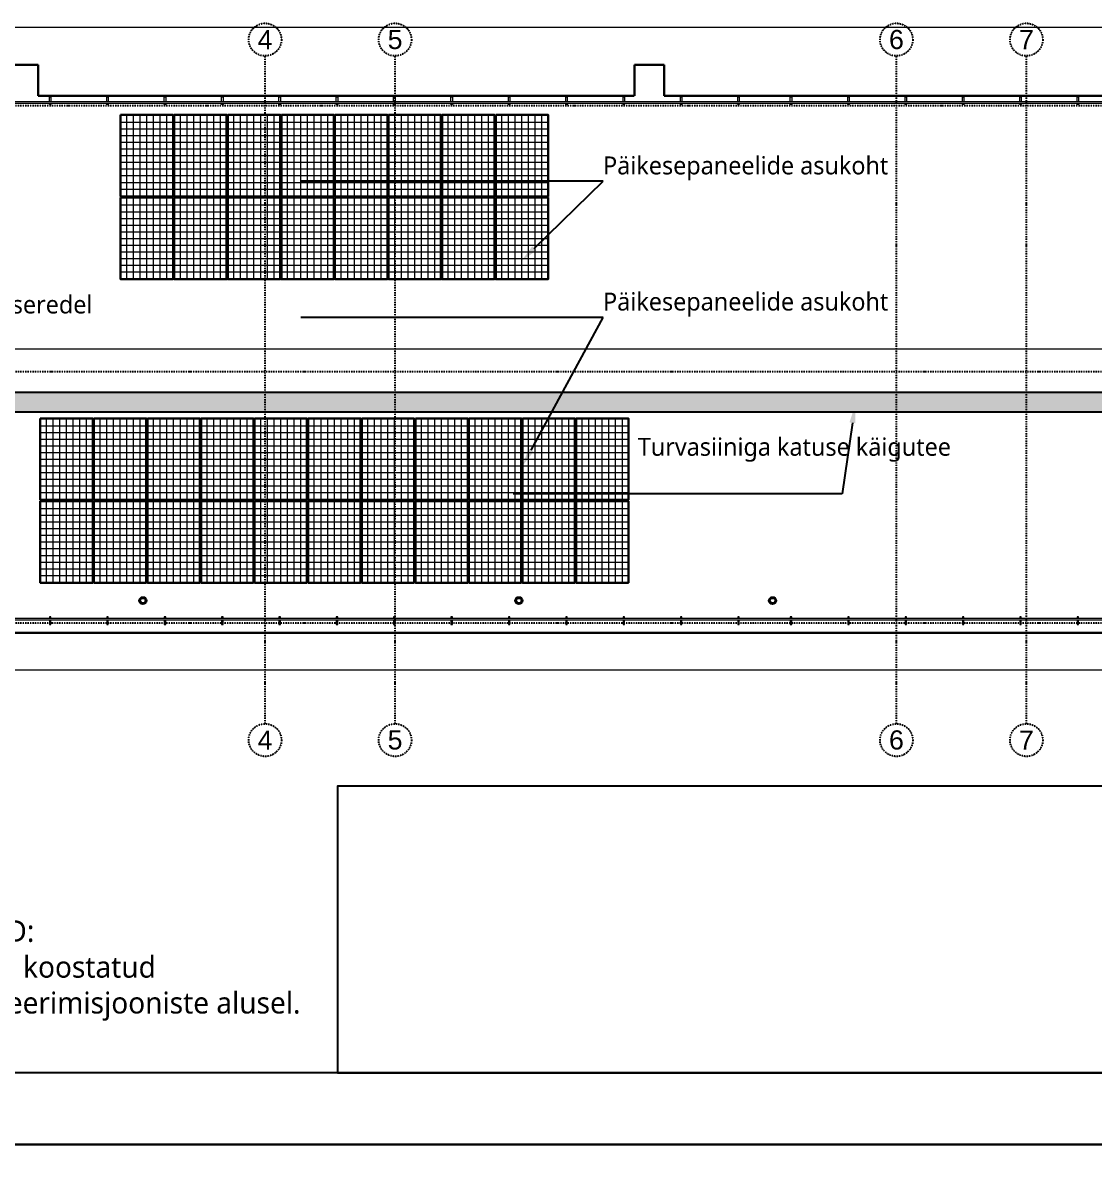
# Model space of a CAD drawing. Header units: millimetres. Extents: x 83708 to 840243643, y 645190 to 956201.
# Drawn here: x 330165 to 352581, y 822158 to 846030 of the extents above; entities that cross this region are included whole.
import ezdxf
from ezdxf import colors
from ezdxf.entities.mleader import LeaderData, LeaderLine
from ezdxf.math import Vec2, Vec3

# ---------------------------------------------------------------- set-up
doc = ezdxf.new("R2010")
doc.units = ezdxf.units.MM
doc.linetypes.add('ACAD_ISO02W100', pattern=[15, 12, -3])
doc.linetypes.add('DASHDOTX2', pattern=[50.8, 25.4, -12.7, 0, -12.7])
for name, color, linetype, lineweight in [('!ESP_Fassaad', 7, 'Continuous', 9), ('!ESP_Konstruktsioon lõikes', 7, 'Continuous', 30), ('Sein', 7, 'Continuous', 9)]:
    doc.layers.add(name, color=color, linetype=linetype, lineweight=lineweight)
doc.layers.add('!ESP_no_print', color=252, linetype='Continuous', plot=False)
for name, color, linetype in [('!ESP_Tekst', 7, 'Continuous'), ('!ESP_Teljed', 30, 'DASHDOTX2'), ('!ESP_Viited', 7, 'Continuous'), ('SEWER-PIPE-S1', 7, 'Continuous')]:
    doc.layers.add(name, color=color, linetype=linetype)
doc.styles.add('Annotative', font='malgunsl.ttf', dxfattribs={"height": 2})
doc.styles.add('Arial', font='arial.ttf')

# ---------------------------------------------------------------- blocks, each defined once
blk = doc.blocks.new('A$Cef77760f')
at = {"layer": '!ESP_Teljed'}
for points in [[(-21450, -2104), (-21450, 11875)], [(-18730, -2104), (-18730, 11875)], [(-8240, -2104), (-8240, 11875)], [(-5520, -2104), (-5520, 11875)], [(-42300, 10840), (1500, 10840)], [(1500, 5260), (-42300, 5260)], [(1500, 0), (-42300, 0)]]:
    blk.add_lwpolyline(points, dxfattribs=at)
for centre in [(-21450, 12217), (-18730, 12217), (-8240, 12217), (-5520, 12217), (-21450, -2446), (-18730, -2446), (-8240, -2446), (-5520, -2446)]:
    blk.add_circle(centre, 342, dxfattribs=at)
at = {"layer": '!ESP_Teljed', "char_height": 400, "width": 684.66, "attachment_point": 5, "style": 'Arial'}
for s, insert in [('4', (-21450, 12217)), ('5', (-18730, 12217)), ('6', (-8240, 12217)), ('7', (-5520, 12217)), ('4', (-21450, -2446)), ('5', (-18730, -2446)), ('6', (-8240, -2446)), ('7', (-5520, -2446))]:
    blk.add_mtext(s, dxfattribs=dict(at, insert=insert))
blk = doc.blocks.new('A$C7fef8068')
at = {"layer": '!ESP_Konstruktsioon lõikes', "lineweight": 9, "ltscale": 0.01}
for points in [[(-31460, -1099), (-26760, -1099)], [(-31460, -1129), (-26760, -1129)], [(-27595, -1099), (-24695, -1099)], [(-27595, -1129), (-24695, -1129)], [(-26760, -1099), (-26760, -999), (-26730, -999), (-26730, -1099)], [(-26760, -1099), (-26760, -999), (-26730, -999), (-26730, -1099)], [(-26730, -1129), (-26730, -1159), (-26760, -1159), (-26760, -1129)], [(-26730, -1129), (-26730, -1159), (-26760, -1159), (-26760, -1129)], [(-25560, -1099), (-25560, -999), (-25530, -999), (-25530, -1099)], [(-25560, -1099), (-25560, -999), (-25530, -999), (-25530, -1099)], [(-25530, -1129), (-25530, -1159), (-25560, -1159), (-25560, -1129)], [(-25530, -1129), (-25530, -1159), (-25560, -1159), (-25560, -1129)], [(-25195, -1099), (-22295, -1099)], [(-25195, -1129), (-22295, -1129)], [(-24360, -1099), (-24360, -999), (-24330, -999), (-24330, -1099)], [(-24360, -1099), (-24360, -999), (-24330, -999), (-24330, -1099)], [(-24330, -1129), (-24330, -1159), (-24360, -1159), (-24360, -1129)], [(-24330, -1129), (-24330, -1159), (-24360, -1159), (-24360, -1129)], [(-23995, -1099), (-21095, -1099)], [(-23995, -1129), (-21095, -1129)], [(-23160, -1099), (-23160, -999), (-23130, -999), (-23130, -1099)], [(-23160, -1099), (-23160, -999), (-23130, -999), (-23130, -1099)], [(-23130, -1129), (-23130, -1159), (-23160, -1159), (-23160, -1129)], [(-23130, -1129), (-23130, -1159), (-23160, -1159), (-23160, -1129)], [(-22795, -1099), (-19560, -1099)], [(-22795, -1129), (-19560, -1129)], [(-21960, -1099), (-21960, -999), (-21930, -999), (-21930, -1099)], [(-21960, -1099), (-21960, -999), (-21930, -999), (-21930, -1099)], [(-21930, -1129), (-21930, -1159), (-21960, -1159), (-21960, -1129)], [(-21930, -1129), (-21930, -1159), (-21960, -1159), (-21960, -1129)], [(-20760, -1099), (-20760, -999), (-20730, -999), (-20730, -1099)], [(-20730, -1129), (-20730, -1159), (-20760, -1159), (-20760, -1129)], [(-19560, -1099), (-19560, -999), (-19530, -999), (-19530, -1099)], [(-19560, -1099), (-19560, -999), (-19530, -999), (-19530, -1099)], [(-19560, -1099), (-14760, -1099)], [(-19530, -1129), (-19530, -1159), (-19560, -1159), (-19560, -1129)], [(-19530, -1129), (-19530, -1159), (-19560, -1159), (-19560, -1129)], [(-19560, -1129), (-14760, -1129)], [(-18360, -1099), (-18360, -999), (-18330, -999), (-18330, -1099)], [(-18360, -1099), (-18360, -999), (-18330, -999), (-18330, -1099)], [(-18330, -1129), (-18330, -1159), (-18360, -1159), (-18360, -1129)], [(-18330, -1129), (-18330, -1159), (-18360, -1159), (-18360, -1129)], [(-17160, -1099), (-17160, -999), (-17130, -999), (-17130, -1099)], [(-17130, -1129), (-17130, -1159), (-17160, -1159), (-17160, -1129)], [(-15960, -1099), (-15960, -999), (-15930, -999), (-15930, -1099)], [(-15960, -1099), (-15960, -999), (-15930, -999), (-15930, -1099)], [(-15930, -1129), (-15930, -1159), (-15960, -1159), (-15960, -1129)], [(-15930, -1129), (-15930, -1159), (-15960, -1159), (-15960, -1129)], [(-15595, -1099), (-12695, -1099)], [(-15595, -1129), (-12695, -1129)], [(-14760, -1099), (-14760, -999), (-14730, -999), (-14730, -1099)], [(-14760, -1099), (-14760, -999), (-14730, -999), (-14730, -1099)], [(-14760, -1099), (-14760, -999), (-14730, -999), (-14730, -1099)], [(-14730, -1129), (-14730, -1159), (-14760, -1159), (-14760, -1129)], [(-14730, -1129), (-14730, -1159), (-14760, -1159), (-14760, -1129)], [(-14730, -1129), (-14730, -1159), (-14760, -1159), (-14760, -1129)], [(-14395, -1099), (-11595, -1099)], [(-14395, -1129), (-11595, -1129)], [(-13560, -1099), (-13560, -999), (-13530, -999), (-13530, -1099)], [(-13560, -1099), (-13560, -999), (-13530, -999), (-13530, -1099)], [(-13560, -1099), (-13560, -999), (-13530, -999), (-13530, -1099)], [(-13530, -1129), (-13530, -1159), (-13560, -1159), (-13560, -1129)], [(-13530, -1129), (-13530, -1159), (-13560, -1159), (-13560, -1129)], [(-13530, -1129), (-13530, -1159), (-13560, -1159), (-13560, -1129)], [(-13195, -1099), (-10395, -1099)], [(-13195, -1129), (-10395, -1129)], [(-12360, -1099), (-12360, -999), (-12330, -999), (-12330, -1099)], [(-12360, -1099), (-12360, -999), (-12330, -999), (-12330, -1099)], [(-12330, -1129), (-12330, -1159), (-12360, -1159), (-12360, -1129)], [(-12330, -1129), (-12330, -1159), (-12360, -1159), (-12360, -1129)], [(-12095, -1099), (-8860, -1099)], [(-12095, -1129), (-8860, -1129)], [(-11260, -1099), (-11260, -999), (-11230, -999), (-11230, -1099)], [(-11260, -1099), (-11260, -999), (-11230, -999), (-11230, -1099)], [(-11230, -1129), (-11230, -1159), (-11260, -1159), (-11260, -1129)], [(-11230, -1129), (-11230, -1159), (-11260, -1159), (-11260, -1129)], [(-10060, -1099), (-10060, -999), (-10030, -999), (-10030, -1099)], [(-10030, -1129), (-10030, -1159), (-10060, -1159), (-10060, -1129)], [(-8860, -1099), (-8860, -999), (-8830, -999), (-8830, -1099)], [(-8860, -1099), (-8860, -999), (-8830, -999), (-8830, -1099)], [(-8860, -1099), (-3990, -1099)], [(-8830, -1129), (-8830, -1159), (-8860, -1159), (-8860, -1129)], [(-8830, -1129), (-8830, -1159), (-8860, -1159), (-8860, -1129)], [(-8860, -1129), (-3990, -1129)], [(-7660, -1099), (-7660, -999), (-7630, -999), (-7630, -1099)], [(-7660, -1099), (-7660, -999), (-7630, -999), (-7630, -1099)], [(-7630, -1129), (-7630, -1159), (-7660, -1159), (-7660, -1129)], [(-7630, -1129), (-7630, -1159), (-7660, -1159), (-7660, -1129)], [(-6460, -1099), (-6460, -999), (-6430, -999), (-6430, -1099)], [(-6430, -1129), (-6430, -1159), (-6460, -1159), (-6460, -1129)], [(-5260, -1099), (-5260, -999), (-5230, -999), (-5230, -1099)], [(-5260, -1099), (-5260, -999), (-5230, -999), (-5230, -1099)], [(-5230, -1129), (-5230, -1159), (-5260, -1159), (-5260, -1129)], [(-5230, -1129), (-5230, -1159), (-5260, -1159), (-5260, -1129)]]:
    blk.add_lwpolyline(points, dxfattribs=at)
blk = doc.blocks.new('*U797')
at = {"layer": 'SEWER-PIPE-S1', "color": 14, "linetype": 'Continuous', "lineweight": -3}
blk.add_circle((83860, 279633, 2700), 55, dxfattribs=at)
blk = doc.blocks.new('*U798')
at = {"layer": 'SEWER-PIPE-S1', "color": 14, "linetype": 'Continuous', "lineweight": -3}
blk.add_circle((75993, 279633, 2700), 55, dxfattribs=at)
blk = doc.blocks.new('*U799')
at = {"layer": 'SEWER-PIPE-S1', "color": 14, "linetype": 'Continuous', "lineweight": -3}
blk.add_circle((89169, 279633, 2700), 55, dxfattribs=at)
blk = doc.blocks.new('A$Caa612e3a')
at = {"color": 5, "lineweight": 0}
for p, q in [((15656, 8934), (15656, 10644)), ((15796, 8934), (15796, 10644)), ((15936, 8934), (15936, 10644)), ((16076, 8934), (16076, 10644)), ((16216, 8934), (16216, 10644)), ((16356, 8934), (16356, 10644)), ((16496, 8934), (16496, 10644)), ((16778, 8934), (16778, 10644)), ((16918, 8934), (16918, 10644)), ((17058, 8934), (17058, 10644)), ((17198, 8934), (17198, 10644)), ((17338, 8934), (17338, 10644)), ((17478, 8934), (17478, 10644)), ((17618, 8934), (17618, 10644)), ((17898, 8934), (17898, 10644)), ((18038, 8934), (18038, 10644)), ((18178, 8934), (18178, 10644)), ((18318, 8934), (18318, 10644)), ((18458, 8934), (18458, 10644)), ((18598, 8934), (18598, 10644)), ((18738, 8934), (18738, 10644)), ((19020, 8934), (19020, 10644)), ((19160, 8934), (19160, 10644)), ((19300, 8934), (19300, 10644)), ((19440, 8934), (19440, 10644)), ((19580, 8934), (19580, 10644)), ((19720, 8934), (19720, 10644)), ((19860, 8934), (19860, 10644)), ((20140, 8934), (20140, 10644)), ((20280, 8934), (20280, 10644)), ((20420, 8934), (20420, 10644)), ((20560, 8934), (20560, 10644)), ((20700, 8934), (20700, 10644)), ((20840, 8934), (20840, 10644)), ((20980, 8934), (20980, 10644)), ((21262, 8934), (21262, 10644)), ((21402, 8934), (21402, 10644)), ((21542, 8934), (21542, 10644)), ((21682, 8934), (21682, 10644)), ((21822, 8934), (21822, 10644)), ((21962, 8934), (21962, 10644)), ((22102, 8934), (22102, 10644)), ((22382, 8934), (22382, 10644)), ((22522, 8934), (22522, 10644)), ((22662, 8934), (22662, 10644)), ((22802, 8934), (22802, 10644)), ((22942, 8934), (22942, 10644)), ((23082, 8934), (23082, 10644)), ((23222, 8934), (23222, 10644)), ((23504, 8934), (23504, 10644)), ((23644, 8934), (23644, 10644)), ((23784, 8934), (23784, 10644)), ((23924, 8934), (23924, 10644)), ((24064, 8934), (24064, 10644)), ((24204, 8934), (24204, 10644)), ((24344, 8934), (24344, 10644)), ((15528, 10489), (16624, 10489)), ((15528, 10349), (16624, 10349)), ((16650, 10489), (17746, 10489)), ((16650, 10349), (17746, 10349)), ((17770, 10489), (18866, 10489)), ((17770, 10349), (18866, 10349)), ((18892, 10489), (19988, 10489)), ((18892, 10349), (19988, 10349)), ((20012, 10489), (21108, 10489)), ((20012, 10349), (21108, 10349)), ((21134, 10489), (22230, 10489)), ((21134, 10349), (22230, 10349)), ((22254, 10489), (23350, 10489)), ((22254, 10349), (23350, 10349)), ((23376, 10489), (24472, 10489)), ((23376, 10349), (24472, 10349)), ((15528, 10209), (16624, 10209)), ((15528, 10069), (16624, 10069)), ((16650, 10209), (17746, 10209)), ((16650, 10069), (17746, 10069)), ((17770, 10209), (18866, 10209)), ((17770, 10069), (18866, 10069)), ((18892, 10209), (19988, 10209)), ((18892, 10069), (19988, 10069)), ((20012, 10209), (21108, 10209)), ((20012, 10069), (21108, 10069)), ((21134, 10209), (22230, 10209)), ((21134, 10069), (22230, 10069)), ((22254, 10209), (23350, 10209)), ((22254, 10069), (23350, 10069)), ((23376, 10209), (24472, 10209)), ((23376, 10069), (24472, 10069)), ((15528, 9929), (16624, 9929)), ((15528, 9789), (16624, 9789)), ((16650, 9929), (17746, 9929)), ((16650, 9789), (17746, 9789)), ((17770, 9929), (18866, 9929)), ((17770, 9789), (18866, 9789)), ((18892, 9929), (19988, 9929)), ((18892, 9789), (19988, 9789)), ((20012, 9929), (21108, 9929)), ((20012, 9789), (21108, 9789)), ((21134, 9929), (22230, 9929)), ((21134, 9789), (22230, 9789)), ((22254, 9929), (23350, 9929)), ((22254, 9789), (23350, 9789)), ((23376, 9929), (24472, 9929)), ((23376, 9789), (24472, 9789)), ((15528, 9649), (16624, 9649)), ((16650, 9649), (17746, 9649)), ((17770, 9649), (18866, 9649)), ((18892, 9649), (19988, 9649)), ((20012, 9649), (21108, 9649)), ((21134, 9649), (22230, 9649)), ((22254, 9649), (23350, 9649)), ((23376, 9649), (24472, 9649)), ((15528, 9509), (16624, 9509)), ((15528, 9369), (16624, 9369)), ((16650, 9509), (17746, 9509)), ((16650, 9369), (17746, 9369)), ((17770, 9509), (18866, 9509)), ((17770, 9369), (18866, 9369)), ((18892, 9509), (19988, 9509)), ((18892, 9369), (19988, 9369)), ((20012, 9509), (21108, 9509)), ((20012, 9369), (21108, 9369)), ((21134, 9509), (22230, 9509)), ((21134, 9369), (22230, 9369)), ((22254, 9509), (23350, 9509)), ((22254, 9369), (23350, 9369)), ((23376, 9509), (24472, 9509)), ((23376, 9369), (24472, 9369)), ((15528, 9229), (16624, 9229)), ((15528, 9089), (16624, 9089)), ((16650, 9229), (17746, 9229)), ((16650, 9089), (17746, 9089)), ((17770, 9229), (18866, 9229)), ((17770, 9089), (18866, 9089)), ((18892, 9229), (19988, 9229)), ((18892, 9089), (19988, 9089)), ((20012, 9229), (21108, 9229)), ((20012, 9089), (21108, 9089)), ((21134, 9229), (22230, 9229)), ((21134, 9089), (22230, 9089)), ((22254, 9229), (23350, 9229)), ((22254, 9089), (23350, 9089)), ((23376, 9229), (24472, 9229)), ((23376, 9089), (24472, 9089)), ((15656, 7200), (15656, 8909)), ((15796, 7200), (15796, 8909)), ((15936, 7200), (15936, 8909)), ((16076, 7200), (16076, 8909)), ((16216, 7200), (16216, 8909)), ((16356, 7200), (16356, 8909)), ((16496, 7200), (16496, 8909)), ((16778, 7200), (16778, 8909)), ((16918, 7200), (16918, 8909)), ((17058, 7200), (17058, 8909)), ((17198, 7200), (17198, 8909)), ((17338, 7200), (17338, 8909)), ((17478, 7200), (17478, 8909)), ((17618, 7200), (17618, 8909)), ((17898, 7200), (17898, 8909)), ((18038, 7200), (18038, 8909)), ((18178, 7200), (18178, 8909)), ((18318, 7200), (18318, 8909)), ((18458, 7200), (18458, 8909)), ((18598, 7200), (18598, 8909)), ((18738, 7200), (18738, 8909)), ((19020, 7200), (19020, 8909)), ((19160, 7200), (19160, 8909)), ((19300, 7200), (19300, 8909)), ((19440, 7200), (19440, 8909)), ((19580, 7200), (19580, 8909)), ((19720, 7200), (19720, 8909)), ((19860, 7200), (19860, 8909)), ((20140, 7200), (20140, 8909)), ((20280, 7200), (20280, 8909)), ((20420, 7200), (20420, 8909)), ((20560, 7200), (20560, 8909)), ((20700, 7200), (20700, 8909)), ((20840, 7200), (20840, 8909)), ((20980, 7200), (20980, 8909)), ((21262, 7200), (21262, 8909)), ((21402, 7200), (21402, 8909)), ((21542, 7200), (21542, 8909)), ((21682, 7200), (21682, 8909)), ((21822, 7200), (21822, 8909)), ((21962, 7200), (21962, 8909)), ((22102, 7200), (22102, 8909)), ((22382, 7200), (22382, 8909)), ((22522, 7200), (22522, 8909)), ((22662, 7200), (22662, 8909)), ((22802, 7200), (22802, 8909)), ((22942, 7200), (22942, 8909)), ((23082, 7200), (23082, 8909)), ((23222, 7200), (23222, 8909)), ((23504, 7200), (23504, 8909)), ((23644, 7200), (23644, 8909)), ((23784, 7200), (23784, 8909)), ((23924, 7200), (23924, 8909)), ((24064, 7200), (24064, 8909)), ((24204, 7200), (24204, 8909)), ((24344, 7200), (24344, 8909)), ((15528, 8755), (16624, 8755)), ((15528, 8615), (16624, 8615)), ((16650, 8755), (17746, 8755)), ((16650, 8615), (17746, 8615)), ((17770, 8755), (18866, 8755)), ((17770, 8615), (18866, 8615)), ((18892, 8755), (19988, 8755)), ((18892, 8615), (19988, 8615)), ((20012, 8755), (21108, 8755)), ((20012, 8615), (21108, 8615)), ((21134, 8755), (22230, 8755)), ((21134, 8615), (22230, 8615)), ((22254, 8755), (23350, 8755)), ((22254, 8615), (23350, 8615)), ((23376, 8755), (24472, 8755)), ((23376, 8615), (24472, 8615)), ((15528, 8475), (16624, 8475)), ((16650, 8475), (17746, 8475)), ((17770, 8475), (18866, 8475)), ((18892, 8475), (19988, 8475)), ((20012, 8475), (21108, 8475)), ((21134, 8475), (22230, 8475)), ((22254, 8475), (23350, 8475)), ((23376, 8475), (24472, 8475)), ((15528, 8335), (16624, 8335)), ((15528, 8195), (16624, 8195)), ((16650, 8335), (17746, 8335)), ((16650, 8195), (17746, 8195)), ((17770, 8335), (18866, 8335)), ((17770, 8195), (18866, 8195)), ((18892, 8335), (19988, 8335)), ((18892, 8195), (19988, 8195)), ((20012, 8335), (21108, 8335)), ((20012, 8195), (21108, 8195)), ((21134, 8335), (22230, 8335)), ((21134, 8195), (22230, 8195)), ((22254, 8335), (23350, 8335)), ((22254, 8195), (23350, 8195)), ((23376, 8335), (24472, 8335)), ((23376, 8195), (24472, 8195)), ((15528, 8055), (16624, 8055)), ((15528, 7915), (16624, 7915)), ((16650, 8055), (17746, 8055)), ((16650, 7915), (17746, 7915)), ((17770, 8055), (18866, 8055)), ((17770, 7915), (18866, 7915)), ((18892, 8055), (19988, 8055)), ((18892, 7915), (19988, 7915)), ((20012, 8055), (21108, 8055)), ((20012, 7915), (21108, 7915)), ((21134, 8055), (22230, 8055)), ((21134, 7915), (22230, 7915)), ((22254, 8055), (23350, 8055)), ((22254, 7915), (23350, 7915)), ((23376, 8055), (24472, 8055)), ((23376, 7915), (24472, 7915)), ((15528, 7775), (16624, 7775)), ((16650, 7775), (17746, 7775)), ((17770, 7775), (18866, 7775)), ((18892, 7775), (19988, 7775)), ((20012, 7775), (21108, 7775)), ((21134, 7775), (22230, 7775)), ((22254, 7775), (23350, 7775)), ((23376, 7775), (24472, 7775)), ((15528, 7635), (16624, 7635)), ((15528, 7495), (16624, 7495)), ((16650, 7635), (17746, 7635)), ((16650, 7495), (17746, 7495)), ((17770, 7635), (18866, 7635)), ((17770, 7495), (18866, 7495)), ((18892, 7635), (19988, 7635)), ((18892, 7495), (19988, 7495)), ((20012, 7635), (21108, 7635)), ((20012, 7495), (21108, 7495)), ((21134, 7635), (22230, 7635)), ((21134, 7495), (22230, 7495)), ((22254, 7635), (23350, 7635)), ((22254, 7495), (23350, 7495)), ((23376, 7635), (24472, 7635)), ((23376, 7495), (24472, 7495)), ((15528, 7355), (16624, 7355)), ((16650, 7355), (17746, 7355)), ((17770, 7355), (18866, 7355)), ((18892, 7355), (19988, 7355)), ((20012, 7355), (21108, 7355)), ((21134, 7355), (22230, 7355)), ((22254, 7355), (23350, 7355)), ((23376, 7355), (24472, 7355))]:
    blk.add_line(p, q, dxfattribs=at)
at = {"color": 3, "lineweight": 0}
for p, q in [((13847, 4135), (14943, 4135)), ((13975, 2580), (13975, 4289)), ((14115, 2580), (14115, 4289)), ((14255, 2580), (14255, 4289)), ((14395, 2580), (14395, 4289)), ((14535, 2580), (14535, 4289)), ((14675, 2580), (14675, 4289)), ((14815, 2580), (14815, 4289)), ((14968, 4135), (16064, 4135)), ((15096, 2580), (15096, 4289)), ((15236, 2580), (15236, 4289)), ((15376, 2580), (15376, 4289)), ((15516, 2580), (15516, 4289)), ((15656, 2580), (15656, 4289)), ((15796, 2580), (15796, 4289)), ((15936, 2580), (15936, 4289)), ((16089, 4135), (17185, 4135)), ((16217, 2580), (16217, 4289)), ((16357, 2580), (16357, 4289)), ((16497, 2580), (16497, 4289)), ((16637, 2580), (16637, 4289)), ((16777, 2580), (16777, 4289)), ((16917, 2580), (16917, 4289)), ((17057, 2580), (17057, 4289)), ((17210, 4135), (18306, 4135)), ((17338, 2580), (17338, 4289)), ((17478, 2580), (17478, 4289)), ((17618, 2580), (17618, 4289)), ((17758, 2580), (17758, 4289)), ((17898, 2580), (17898, 4289)), ((18038, 2580), (18038, 4289)), ((18178, 2580), (18178, 4289)), ((18331, 4135), (19427, 4135)), ((18459, 2580), (18459, 4289)), ((18599, 2580), (18599, 4289)), ((18739, 2580), (18739, 4289)), ((18879, 2580), (18879, 4289)), ((19019, 2580), (19019, 4289)), ((19159, 2580), (19159, 4289)), ((19299, 2580), (19299, 4289)), ((19452, 4135), (20548, 4135)), ((19580, 2580), (19580, 4289)), ((19720, 2580), (19720, 4289)), ((19860, 2580), (19860, 4289)), ((20000, 2580), (20000, 4289)), ((20140, 2580), (20140, 4289)), ((20280, 2580), (20280, 4289)), ((20420, 2580), (20420, 4289)), ((20573, 4135), (21669, 4135)), ((20701, 2580), (20701, 4289)), ((20841, 2580), (20841, 4289)), ((20981, 2580), (20981, 4289)), ((21121, 2580), (21121, 4289)), ((21261, 2580), (21261, 4289)), ((21401, 2580), (21401, 4289)), ((21541, 2580), (21541, 4289)), ((21694, 4135), (22790, 4135)), ((21822, 2580), (21822, 4289)), ((21962, 2580), (21962, 4289)), ((22102, 2580), (22102, 4289)), ((22242, 2580), (22242, 4289)), ((22382, 2580), (22382, 4289)), ((22522, 2580), (22522, 4289)), ((22662, 2580), (22662, 4289)), ((22815, 4135), (23911, 4135)), ((22943, 2580), (22943, 4289)), ((23083, 2580), (23083, 4289)), ((23223, 2580), (23223, 4289)), ((23363, 2580), (23363, 4289)), ((23503, 2580), (23503, 4289)), ((23643, 2580), (23643, 4289)), ((23783, 2580), (23783, 4289)), ((23936, 4135), (25032, 4135)), ((24064, 2580), (24064, 4289)), ((24204, 2580), (24204, 4289)), ((24344, 2580), (24344, 4289)), ((24484, 2580), (24484, 4289)), ((24624, 2580), (24624, 4289)), ((24764, 2580), (24764, 4289)), ((24904, 2580), (24904, 4289)), ((25057, 4135), (26153, 4135)), ((25185, 2580), (25185, 4289)), ((25325, 2580), (25325, 4289)), ((25465, 2580), (25465, 4289)), ((25605, 2580), (25605, 4289)), ((25745, 2580), (25745, 4289)), ((25885, 2580), (25885, 4289)), ((26025, 2580), (26025, 4289)), ((13847, 3995), (14943, 3995)), ((13847, 3855), (14943, 3855)), ((14968, 3995), (16064, 3995)), ((14968, 3855), (16064, 3855)), ((16089, 3995), (17185, 3995)), ((16089, 3855), (17185, 3855)), ((17210, 3995), (18306, 3995)), ((17210, 3855), (18306, 3855)), ((18331, 3995), (19427, 3995)), ((18331, 3855), (19427, 3855)), ((19452, 3995), (20548, 3995)), ((19452, 3855), (20548, 3855)), ((20573, 3995), (21669, 3995)), ((20573, 3855), (21669, 3855)), ((21694, 3995), (22790, 3995)), ((21694, 3855), (22790, 3855)), ((22815, 3995), (23911, 3995)), ((22815, 3855), (23911, 3855)), ((23936, 3995), (25032, 3995)), ((23936, 3855), (25032, 3855)), ((25057, 3995), (26153, 3995)), ((25057, 3855), (26153, 3855)), ((13847, 3715), (14943, 3715)), ((14968, 3715), (16064, 3715)), ((16089, 3715), (17185, 3715)), ((17210, 3715), (18306, 3715)), ((18331, 3715), (19427, 3715)), ((19452, 3715), (20548, 3715)), ((20573, 3715), (21669, 3715)), ((21694, 3715), (22790, 3715)), ((22815, 3715), (23911, 3715)), ((23936, 3715), (25032, 3715)), ((25057, 3715), (26153, 3715)), ((13847, 3575), (14943, 3575)), ((13847, 3435), (14943, 3435)), ((14968, 3575), (16064, 3575)), ((14968, 3435), (16064, 3435)), ((16089, 3575), (17185, 3575)), ((16089, 3435), (17185, 3435)), ((17210, 3575), (18306, 3575)), ((17210, 3435), (18306, 3435)), ((18331, 3575), (19427, 3575)), ((18331, 3435), (19427, 3435)), ((19452, 3575), (20548, 3575)), ((19452, 3435), (20548, 3435)), ((20573, 3575), (21669, 3575)), ((20573, 3435), (21669, 3435)), ((21694, 3575), (22790, 3575)), ((21694, 3435), (22790, 3435)), ((22815, 3575), (23911, 3575)), ((22815, 3435), (23911, 3435)), ((23936, 3575), (25032, 3575)), ((23936, 3435), (25032, 3435)), ((25057, 3575), (26153, 3575)), ((25057, 3435), (26153, 3435)), ((13847, 3295), (14943, 3295)), ((13847, 3155), (14943, 3155)), ((14968, 3295), (16064, 3295)), ((14968, 3155), (16064, 3155)), ((16089, 3295), (17185, 3295)), ((16089, 3155), (17185, 3155)), ((17210, 3295), (18306, 3295)), ((17210, 3155), (18306, 3155)), ((18331, 3295), (19427, 3295)), ((18331, 3155), (19427, 3155)), ((19452, 3295), (20548, 3295)), ((19452, 3155), (20548, 3155)), ((20573, 3295), (21669, 3295)), ((20573, 3155), (21669, 3155)), ((21694, 3295), (22790, 3295)), ((21694, 3155), (22790, 3155)), ((22815, 3295), (23911, 3295)), ((22815, 3155), (23911, 3155)), ((23936, 3295), (25032, 3295)), ((23936, 3155), (25032, 3155)), ((25057, 3295), (26153, 3295)), ((25057, 3155), (26153, 3155)), ((13847, 3015), (14943, 3015)), ((13847, 2875), (14943, 2875)), ((14968, 3015), (16064, 3015)), ((14968, 2875), (16064, 2875)), ((16089, 3015), (17185, 3015)), ((16089, 2875), (17185, 2875)), ((17210, 3015), (18306, 3015)), ((17210, 2875), (18306, 2875)), ((18331, 3015), (19427, 3015)), ((18331, 2875), (19427, 2875)), ((19452, 3015), (20548, 3015)), ((19452, 2875), (20548, 2875)), ((20573, 3015), (21669, 3015)), ((20573, 2875), (21669, 2875)), ((21694, 3015), (22790, 3015)), ((21694, 2875), (22790, 2875)), ((22815, 3015), (23911, 3015)), ((22815, 2875), (23911, 2875)), ((23936, 3015), (25032, 3015)), ((23936, 2875), (25032, 2875)), ((25057, 3015), (26153, 3015)), ((25057, 2875), (26153, 2875)), ((13847, 2735), (14943, 2735)), ((14968, 2735), (16064, 2735)), ((16089, 2735), (17185, 2735)), ((17210, 2735), (18306, 2735)), ((18331, 2735), (19427, 2735)), ((19452, 2735), (20548, 2735)), ((20573, 2735), (21669, 2735)), ((21694, 2735), (22790, 2735)), ((22815, 2735), (23911, 2735)), ((23936, 2735), (25032, 2735)), ((25057, 2735), (26153, 2735)), ((13847, 2401), (14943, 2401)), ((13975, 846), (13975, 2555)), ((14115, 846), (14115, 2555)), ((14255, 846), (14255, 2555)), ((14395, 846), (14395, 2555)), ((14535, 846), (14535, 2555)), ((14675, 846), (14675, 2555)), ((14815, 846), (14815, 2555)), ((14968, 2401), (16064, 2401)), ((15096, 846), (15096, 2555)), ((15236, 846), (15236, 2555)), ((15376, 846), (15376, 2555)), ((15516, 846), (15516, 2555)), ((15656, 846), (15656, 2555)), ((15796, 846), (15796, 2555)), ((15936, 846), (15936, 2555)), ((16089, 2401), (17185, 2401)), ((16217, 846), (16217, 2555)), ((16357, 846), (16357, 2555)), ((16497, 846), (16497, 2555)), ((16637, 846), (16637, 2555)), ((16777, 846), (16777, 2555)), ((16917, 846), (16917, 2555)), ((17057, 846), (17057, 2555)), ((17210, 2401), (18306, 2401)), ((17338, 846), (17338, 2555)), ((17478, 846), (17478, 2555)), ((17618, 846), (17618, 2555)), ((17758, 846), (17758, 2555)), ((17898, 846), (17898, 2555)), ((18038, 846), (18038, 2555)), ((18178, 846), (18178, 2555)), ((18331, 2401), (19427, 2401)), ((18459, 846), (18459, 2555)), ((18599, 846), (18599, 2555)), ((18739, 846), (18739, 2555)), ((18879, 846), (18879, 2555)), ((19019, 846), (19019, 2555)), ((19159, 846), (19159, 2555)), ((19299, 846), (19299, 2555)), ((19452, 2401), (20548, 2401)), ((19580, 846), (19580, 2555)), ((19720, 846), (19720, 2555)), ((19860, 846), (19860, 2555)), ((20000, 846), (20000, 2555)), ((20140, 846), (20140, 2555)), ((20280, 846), (20280, 2555)), ((20420, 846), (20420, 2555)), ((20573, 2401), (21669, 2401)), ((20701, 846), (20701, 2555)), ((20841, 846), (20841, 2555)), ((20981, 846), (20981, 2555)), ((21121, 846), (21121, 2555)), ((21261, 846), (21261, 2555)), ((21401, 846), (21401, 2555)), ((21541, 846), (21541, 2555)), ((21694, 2401), (22790, 2401)), ((21822, 846), (21822, 2555)), ((21962, 846), (21962, 2555)), ((22102, 846), (22102, 2555)), ((22242, 846), (22242, 2555)), ((22382, 846), (22382, 2555)), ((22522, 846), (22522, 2555)), ((22662, 846), (22662, 2555)), ((22815, 2401), (23911, 2401)), ((22943, 846), (22943, 2555)), ((23083, 846), (23083, 2555)), ((23223, 846), (23223, 2555)), ((23363, 846), (23363, 2555)), ((23503, 846), (23503, 2555)), ((23643, 846), (23643, 2555)), ((23783, 846), (23783, 2555)), ((23936, 2401), (25032, 2401)), ((24064, 846), (24064, 2555)), ((24204, 846), (24204, 2555)), ((24344, 846), (24344, 2555)), ((24484, 846), (24484, 2555)), ((24624, 846), (24624, 2555)), ((24764, 846), (24764, 2555)), ((24904, 846), (24904, 2555)), ((25057, 2401), (26153, 2401)), ((25185, 846), (25185, 2555)), ((25325, 846), (25325, 2555)), ((25465, 846), (25465, 2555)), ((25605, 846), (25605, 2555)), ((25745, 846), (25745, 2555)), ((25885, 846), (25885, 2555)), ((26025, 846), (26025, 2555)), ((13847, 2261), (14943, 2261)), ((14968, 2261), (16064, 2261)), ((16089, 2261), (17185, 2261)), ((17210, 2261), (18306, 2261)), ((18331, 2261), (19427, 2261)), ((19452, 2261), (20548, 2261)), ((20573, 2261), (21669, 2261)), ((21694, 2261), (22790, 2261)), ((22815, 2261), (23911, 2261)), ((23936, 2261), (25032, 2261)), ((25057, 2261), (26153, 2261)), ((13847, 2121), (14943, 2121)), ((13847, 1981), (14943, 1981)), ((14968, 2121), (16064, 2121)), ((14968, 1981), (16064, 1981)), ((16089, 2121), (17185, 2121)), ((16089, 1981), (17185, 1981)), ((17210, 2121), (18306, 2121)), ((17210, 1981), (18306, 1981)), ((18331, 2121), (19427, 2121)), ((18331, 1981), (19427, 1981)), ((19452, 2121), (20548, 2121)), ((19452, 1981), (20548, 1981)), ((20573, 2121), (21669, 2121)), ((20573, 1981), (21669, 1981)), ((21694, 2121), (22790, 2121)), ((21694, 1981), (22790, 1981)), ((22815, 2121), (23911, 2121)), ((22815, 1981), (23911, 1981)), ((23936, 2121), (25032, 2121)), ((23936, 1981), (25032, 1981)), ((25057, 2121), (26153, 2121)), ((25057, 1981), (26153, 1981)), ((13847, 1841), (14943, 1841)), ((13847, 1701), (14943, 1701)), ((14968, 1841), (16064, 1841)), ((14968, 1701), (16064, 1701)), ((16089, 1841), (17185, 1841)), ((16089, 1701), (17185, 1701)), ((17210, 1841), (18306, 1841)), ((17210, 1701), (18306, 1701)), ((18331, 1841), (19427, 1841)), ((18331, 1701), (19427, 1701)), ((19452, 1841), (20548, 1841)), ((19452, 1701), (20548, 1701)), ((20573, 1841), (21669, 1841)), ((20573, 1701), (21669, 1701)), ((21694, 1841), (22790, 1841)), ((21694, 1701), (22790, 1701)), ((22815, 1841), (23911, 1841)), ((22815, 1701), (23911, 1701)), ((23936, 1841), (25032, 1841)), ((23936, 1701), (25032, 1701)), ((25057, 1841), (26153, 1841)), ((25057, 1701), (26153, 1701)), ((13847, 1561), (14943, 1561)), ((14968, 1561), (16064, 1561)), ((16089, 1561), (17185, 1561)), ((17210, 1561), (18306, 1561)), ((18331, 1561), (19427, 1561)), ((19452, 1561), (20548, 1561)), ((20573, 1561), (21669, 1561)), ((21694, 1561), (22790, 1561)), ((22815, 1561), (23911, 1561)), ((23936, 1561), (25032, 1561)), ((25057, 1561), (26153, 1561)), ((13847, 1421), (14943, 1421)), ((13847, 1281), (14943, 1281)), ((14968, 1421), (16064, 1421)), ((14968, 1281), (16064, 1281)), ((16089, 1421), (17185, 1421)), ((16089, 1281), (17185, 1281)), ((17210, 1421), (18306, 1421)), ((17210, 1281), (18306, 1281)), ((18331, 1421), (19427, 1421)), ((18331, 1281), (19427, 1281)), ((19452, 1421), (20548, 1421)), ((19452, 1281), (20548, 1281)), ((20573, 1421), (21669, 1421)), ((20573, 1281), (21669, 1281)), ((21694, 1421), (22790, 1421)), ((21694, 1281), (22790, 1281)), ((22815, 1421), (23911, 1421)), ((22815, 1281), (23911, 1281)), ((23936, 1421), (25032, 1421)), ((23936, 1281), (25032, 1281)), ((25057, 1421), (26153, 1421)), ((25057, 1281), (26153, 1281)), ((13847, 1141), (14943, 1141)), ((13847, 1001), (14943, 1001)), ((14968, 1141), (16064, 1141)), ((14968, 1001), (16064, 1001)), ((16089, 1141), (17185, 1141)), ((16089, 1001), (17185, 1001)), ((17210, 1141), (18306, 1141)), ((17210, 1001), (18306, 1001)), ((18331, 1141), (19427, 1141)), ((18331, 1001), (19427, 1001)), ((19452, 1141), (20548, 1141)), ((19452, 1001), (20548, 1001)), ((20573, 1141), (21669, 1141)), ((20573, 1001), (21669, 1001)), ((21694, 1141), (22790, 1141)), ((21694, 1001), (22790, 1001)), ((22815, 1141), (23911, 1141)), ((22815, 1001), (23911, 1001)), ((23936, 1141), (25032, 1141)), ((23936, 1001), (25032, 1001)), ((25057, 1141), (26153, 1141)), ((25057, 1001), (26153, 1001))]:
    blk.add_line(p, q, dxfattribs=at)
at = {"color": 5, "lineweight": 30}
for points in [[(15528, 10644), (15528, 8934), (16624, 8934), (16624, 10644), (15528, 10644)], [(16650, 10644), (16650, 8934), (17746, 8934), (17746, 10644), (16650, 10644)], [(17770, 10644), (17770, 8934), (18866, 8934), (18866, 10644), (17770, 10644)], [(18892, 10644), (18892, 8934), (19988, 8934), (19988, 10644), (18892, 10644)], [(20012, 10644), (20012, 8934), (21108, 8934), (21108, 10644), (20012, 10644)], [(21134, 10644), (21134, 8934), (22230, 8934), (22230, 10644), (21134, 10644)], [(22254, 10644), (22254, 8934), (23350, 8934), (23350, 10644), (22254, 10644)], [(23376, 10644), (23376, 8934), (24472, 8934), (24472, 10644), (23376, 10644)], [(15528, 8909), (15528, 7200), (16624, 7200), (16624, 8909), (15528, 8909)], [(16650, 8909), (16650, 7200), (17746, 7200), (17746, 8909), (16650, 8909)], [(17770, 8909), (17770, 7200), (18866, 7200), (18866, 8909), (17770, 8909)], [(18892, 8909), (18892, 7200), (19988, 7200), (19988, 8909), (18892, 8909)], [(20012, 8909), (20012, 7200), (21108, 7200), (21108, 8909), (20012, 8909)], [(21134, 8909), (21134, 7200), (22230, 7200), (22230, 8909), (21134, 8909)], [(22254, 8909), (22254, 7200), (23350, 7200), (23350, 8909), (22254, 8909)], [(23376, 8909), (23376, 7200), (24472, 7200), (24472, 8909), (23376, 8909)]]:
    blk.add_lwpolyline(points, dxfattribs=at)
at = {"color": 3, "lineweight": 30}
for points in [[(13847, 4289), (13847, 2580), (14943, 2580), (14943, 4289), (13847, 4289)], [(14968, 4289), (14968, 2580), (16064, 2580), (16064, 4289), (14968, 4289)], [(16089, 4289), (16089, 2580), (17185, 2580), (17185, 4289), (16089, 4289)], [(17210, 4289), (17210, 2580), (18306, 2580), (18306, 4289), (17210, 4289)], [(18331, 4289), (18331, 2580), (19427, 2580), (19427, 4289), (18331, 4289)], [(19452, 4289), (19452, 2580), (20548, 2580), (20548, 4289), (19452, 4289)], [(20573, 4289), (20573, 2580), (21669, 2580), (21669, 4289), (20573, 4289)], [(21694, 4289), (21694, 2580), (22790, 2580), (22790, 4289), (21694, 4289)], [(22815, 4289), (22815, 2580), (23911, 2580), (23911, 4289), (22815, 4289)], [(23936, 4289), (23936, 2580), (25032, 2580), (25032, 4289), (23936, 4289)], [(25057, 4289), (25057, 2580), (26153, 2580), (26153, 4289), (25057, 4289)], [(13847, 2555), (13847, 846), (14943, 846), (14943, 2555), (13847, 2555)], [(14968, 2555), (14968, 846), (16064, 846), (16064, 2555), (14968, 2555)], [(16089, 2555), (16089, 846), (17185, 846), (17185, 2555), (16089, 2555)], [(17210, 2555), (17210, 846), (18306, 846), (18306, 2555), (17210, 2555)], [(18331, 2555), (18331, 846), (19427, 846), (19427, 2555), (18331, 2555)], [(19452, 2555), (19452, 846), (20548, 846), (20548, 2555), (19452, 2555)], [(20573, 2555), (20573, 846), (21669, 846), (21669, 2555), (20573, 2555)], [(21694, 2555), (21694, 846), (22790, 846), (22790, 2555), (21694, 2555)], [(22815, 2555), (22815, 846), (23911, 846), (23911, 2555), (22815, 2555)], [(23936, 2555), (23936, 846), (25032, 846), (25032, 2555), (23936, 2555)], [(25057, 2555), (25057, 846), (26153, 846), (26153, 2555), (25057, 2555)]]:
    blk.add_lwpolyline(points, dxfattribs=at)

msp = doc.modelspace()

# ---------------------------------------------------------------- hatches: boundary and pattern name
at = {"layer": 'Sein'}
h = msp.add_hatch(dxfattribs=at)
h.set_pattern_fill('ANGLE', color=256, scale=10, angle=45)
h.set_pattern_definition([(45, (737862.54, -867547.81), (-49.3914087, 49.3914087), [50.8, -19.05]), (135, (737862.54, -867547.81), (-49.3914087, -49.3914087), [50.8, -19.05])])
h.paths.add_polyline_path([(357483.7, 838289.5), (315883.7, 838289.5), (315883.7, 837889.5), (357483.7, 837889.5)])

# ---------------------------------------------------------------- linework, layer by layer
at = {"layer": '!ESP_Fassaad', "lineweight": 0}
msp.add_lwpolyline([(315883.7, 845936), (357483.7, 845936), (357483.7, 832476.2), (315883.7, 832476.2)], close=True, dxfattribs=at)
msp.add_lwpolyline([(315883.7, 839206.1), (357483.7, 839206.1)], dxfattribs=at)
at = {"layer": '!ESP_Konstruktsioon lõikes', "color": 252, "linetype": 'ACAD_ISO02W100', "ltscale": 2}
msp.add_lwpolyline([(324858.7, 833261.2), (316483.7, 833261.2), (316483.7, 845151), (317263.7, 845151), (317263.7, 844501.2), (329863.7, 844501.2), (329863.7, 845151.2), (330483.7, 845151.2), (330483.7, 844501.2), (342963.7, 844501.2), (342963.7, 845151.2), (343583.7, 845151.2), (343583.7, 844501.2), (356103.7, 844501.2), (356103.7, 845151.2), (356883.7, 845151.2), (356883.7, 844501.2), (356883.7, 833261.2), (316483.7, 833261.2)], dxfattribs=at)
at = {"layer": '!ESP_no_print'}
for points in [[(302249.6, 867100.6), (365249.6, 867100.6), (365249.6, 822550.6), (302249.6, 822550.6)], [(302249.6, 867100.6), (365249.6, 867100.6), (365249.6, 822550.6), (302249.6, 822550.6)], [(305249.6, 865600.6), (363749.6, 865600.6), (363749.6, 824050.6), (305249.6, 824050.6)], [(305249.6, 865600.6), (363749.6, 865600.6), (363749.6, 824050.6), (305249.6, 824050.6)], [(336749.6, 824050.6), (363749.6, 824050.6), (363749.6, 830050.6), (336749.6, 830050.6)], [(336749.6, 830050.6), (336749.6, 824050.6), (363749.6, 824050.6), (363749.6, 830050.6)], [(336749.6, 830050.6), (336749.6, 824050.6), (363749.6, 824050.6), (363749.6, 830050.6)], [(302249.6, 778000.6), (365249.6, 778000.6), (365249.6, 822550.6), (302249.6, 822550.6)], [(302249.6, 822550.6), (365249.6, 822550.6), (365249.6, 778000.6), (302249.6, 778000.6)]]:
    msp.add_lwpolyline(points, close=True, dxfattribs=at)
at = {"ltscale": 0.5}
msp.add_lwpolyline([(357483.7, 838289.5), (315883.7, 838289.5), (315883.7, 837889.5), (357483.7, 837889.5)], close=True, dxfattribs=at)
at = {"color": 1}
for centre in [(332676.6, 833934, 2700), (340543.7, 833934, 2700), (345852.3, 833934, 2700)]:
    msp.add_circle(centre, 75, dxfattribs=at)

# ---------------------------------------------------------------- block references
at = {"lineweight": 0}
for name, p in [('A$Cef77760f', (356683.7, 833461.2)), ('A$C7fef8068', (357483.7, 845479.4))]:
    msp.add_blockref(name, p, dxfattribs=at)
at = {"color": 6}
msp.add_blockref('A$Caa612e3a', (316683.7, 833461.2), dxfattribs=at)
at = {"lineweight": 0, "xscale": -1, "rotation": 180}
msp.add_blockref('A$C7fef8068', (357483.7, 832434.7), dxfattribs=at)
at = {"layer": 'SEWER-PIPE-S1'}
for name in ['*U798', '*U797', '*U799']:
    msp.add_blockref(name, (256683.7, 554301.1), dxfattribs=at)

# ---------------------------------------------------------------- texts
at = {"layer": '!ESP_Tekst', "insert": (327111.2, 827241.2), "char_height": 450, "width": 9310.783, "attachment_point": 1, "style": 'Annotative'}
msp.add_mtext('{\\fMalgun Gothic Semilight|b0|i0|c0|p34;MÄRKUSED:\\P\\pxql;Plaanid on koostatud inventariseerimisjooniste alusel.}', dxfattribs=at)

# ---------------------------------------------------------------- leaders
at = {"layer": '!ESP_Tekst'}
ml = msp.add_multileader_mtext('Standard', dxfattribs=at)
ml.set_content('{\\fMalgun Gothic Semilight|b0|i0|c0|p34;TINGMÄRGID:}', color=256, style='Annotative')
ml.set_leader_properties()
ml.build(insert=Vec2(0, 0))
ml.multileader.update_dxf_attribs({"leader_type": 0, "has_dogleg": 0, "text_left_attachment_type": 5, "text_right_attachment_type": 5, "dogleg_length": 0.36, "arrow_head_size": 0, "scale": 150})
ctx = ml.context
ctx.base_point, ctx.scale, ctx.char_height, ctx.arrow_head_size, ctx.landing_gap_size, ctx.plane_origin = Vec3(306187, 831856.2), 150, 450, 0, 1.35, Vec3(308671.4, 830136.4)
ctx.left_attachment, ctx.right_attachment = 5, 5
notes = []
notes.append((ctx, [(1, (1, 1, 0), (310017.2, 831856.2), (-1, 0), 5.4, [(0, [(309020.1, 830298.5)], 0, [])])]))
ctx.mtext.insert, ctx.mtext.width, ctx.mtext.flow_direction = Vec3(306188.4, 832488), 168000.077, 5
ml = msp.add_multileader_mtext('Standard', dxfattribs=at)
ml.set_content('JAOTUSKAST', color=256, style='Annotative')
ml.set_leader_properties()
ml.build(insert=Vec2(0, 0))
ml.multileader.update_dxf_attribs({"leader_type": 0, "has_dogleg": 0, "text_left_attachment_type": 5, "text_right_attachment_type": 5, "dogleg_length": 0.36, "arrow_head_size": 0, "scale": 150})
ctx = ml.context
ctx.base_point, ctx.scale, ctx.char_height, ctx.arrow_head_size, ctx.landing_gap_size, ctx.plane_origin = Vec3(309025.1, 830608), 150, 450, 0, 1.35, Vec3(308671.4, 830446)
ctx.left_attachment, ctx.right_attachment = 5, 5
notes.append((ctx, [(0, (1, 1, 0), (309019.7, 830608), (1, 0), 5.4, [(0, [(309020.1, 830608)], 0, [])])]))
ctx.mtext.insert, ctx.mtext.width, ctx.mtext.flow_direction = Vec3(309026.5, 831155.7), 168000.077, 5
ml = msp.add_multileader_mtext('Standard', dxfattribs=at)
ml.set_content('{\\fMalgun Gothic Semilight|b0|i0|c0|p34;MINERAALVILL}', color=256, style='Annotative')
ml.set_leader_properties()
ml.build(insert=Vec2(0, 0))
ml.multileader.update_dxf_attribs({"leader_type": 0, "has_dogleg": 0, "text_left_attachment_type": 5, "text_right_attachment_type": 5, "dogleg_length": 0.36, "arrow_head_size": 0, "scale": 150})
ctx = ml.context
ctx.base_point, ctx.scale, ctx.char_height, ctx.arrow_head_size, ctx.landing_gap_size, ctx.plane_origin = Vec3(309025.1, 829247.7), 150, 450, 0, 1.35, Vec3(308671.4, 829085.6)
ctx.left_attachment, ctx.right_attachment = 5, 5
notes.append((ctx, [(0, (1, 1, 0), (309019.7, 829247.7), (1, 0), 5.4, [(0, [(309020.1, 829247.7)], 0, [])])]))
ctx.mtext.insert, ctx.mtext.width, ctx.mtext.flow_direction = Vec3(309026.5, 829787.7), 168000.077, 5
ml = msp.add_multileader_mtext('Standard', dxfattribs=at)
ml.set_content('{\\fMalgun Gothic Semilight|b0|i0|c0|p34;OLEMASOLEV KONSTRUKTSIOON}', color=256, style='Annotative')
ml.set_leader_properties()
ml.build(insert=Vec2(0, 0))
ml.multileader.update_dxf_attribs({"leader_type": 0, "has_dogleg": 0, "text_left_attachment_type": 5, "text_right_attachment_type": 5, "dogleg_length": 0.36, "arrow_head_size": 0, "scale": 150})
ctx = ml.context
ctx.base_point, ctx.scale, ctx.char_height, ctx.arrow_head_size, ctx.landing_gap_size, ctx.plane_origin = Vec3(309025.1, 827888.8), 150, 450, 0, 1.35, Vec3(308671.4, 827726.7)
ctx.left_attachment, ctx.right_attachment = 5, 5
notes.append((ctx, [(0, (1, 1, 0), (309019.7, 827888.8), (1, 0), 5.4, [(0, [(309020.1, 827888.8)], 0, [])])]))
ctx.mtext.insert, ctx.mtext.width, ctx.mtext.flow_direction = Vec3(309026.5, 828436.4), 168000.077, 5
ml = msp.add_multileader_mtext('Standard', dxfattribs=at)
ml.set_content('TERASKONSTRUKTSIOON', color=256, style='Annotative')
ml.set_leader_properties()
ml.build(insert=Vec2(0, 0))
ml.multileader.update_dxf_attribs({"leader_type": 0, "has_dogleg": 0, "text_left_attachment_type": 5, "text_right_attachment_type": 5, "dogleg_length": 0.36, "arrow_head_size": 0, "scale": 150})
ctx = ml.context
ctx.base_point, ctx.scale, ctx.char_height, ctx.arrow_head_size, ctx.landing_gap_size, ctx.plane_origin = Vec3(324752.7, 827441.9), 150, 450, 0, 1.35, Vec3(324399, 827325.7)
ctx.left_attachment, ctx.right_attachment = 5, 5
notes.append((ctx, [(0, (1, 1, 0), (324747.3, 827441.9), (1, 0), 5.4, [(0, [(324747.6, 827487.7)], 0, [])])]))
ctx.mtext.insert, ctx.mtext.width, ctx.mtext.flow_direction = Vec3(324754, 827989.6), 168000.077, 5
ml = msp.add_multileader_mtext('Standard', dxfattribs=at)
ml.set_content('{\\fMalgun Gothic Semilight|b0|i0|c0|p34;LAMMUTATAV KONSTRUKTSIOON}', color=256, style='Annotative')
ml.set_leader_properties()
ml.build(insert=Vec2(0, 0))
ml.multileader.update_dxf_attribs({"leader_type": 0, "has_dogleg": 0, "text_left_attachment_type": 5, "text_right_attachment_type": 5, "dogleg_length": 0.36, "arrow_head_size": 0, "scale": 150})
ctx = ml.context
ctx.base_point, ctx.scale, ctx.char_height, ctx.arrow_head_size, ctx.landing_gap_size, ctx.plane_origin = Vec3(309025.1, 826688.8), 150, 450, 0, 1.35, Vec3(308671.4, 826526.7)
ctx.left_attachment, ctx.right_attachment = 5, 5
notes.append((ctx, [(0, (1, 1, 0), (309019.7, 826688.8), (1, 0), 5.4, [(0, [(309020.1, 826688.8)], 0, [])])]))
ctx.mtext.insert, ctx.mtext.width, ctx.mtext.flow_direction = Vec3(309026.5, 827236.4), 168000.077, 5
ml = msp.add_multileader_mtext('Standard', dxfattribs=at)
ml.set_content('{\\fMalgun Gothic Semilight|b0|i0|c0|p34;EI60 TULETÕKKESEKTSIOONI ERALDUSJOON}', color=256, style='Annotative')
ml.set_leader_properties()
ml.build(insert=Vec2(0, 0))
ml.multileader.update_dxf_attribs({"leader_type": 0, "has_dogleg": 0, "text_left_attachment_type": 5, "text_right_attachment_type": 5, "dogleg_length": 0.36, "arrow_head_size": 0, "scale": 150})
ctx = ml.context
ctx.base_point, ctx.scale, ctx.char_height, ctx.arrow_head_size, ctx.landing_gap_size, ctx.plane_origin = Vec3(309164.8, 825165), 150, 450, 0, 1.35, Vec3(308811.1, 825048.8)
ctx.left_attachment, ctx.right_attachment = 5, 5
notes.append((ctx, [(0, (1, 1, 0), (309159.4, 825165), (1, 0), 5.4, [(0, [(309159.7, 825210.8)], 0, [])])]))
ctx.mtext.insert, ctx.mtext.width, ctx.mtext.flow_direction = Vec3(309166.1, 825814.2), 168000.077, 5
at = {"layer": '!ESP_Viited'}
ml = msp.add_multileader_mtext('Standard', dxfattribs=at)
ml.set_content('Päikesepaneelide asukoht', color=256, style='Annotative')
ml.set_leader_properties()
ml.build(insert=Vec2(0, 0))
ml.multileader.update_dxf_attribs({"text_left_attachment_type": 5, "text_right_attachment_type": 5, "dogleg_length": 0, "arrow_head_size": 375, "scale": 150})
ctx = ml.context
ctx.base_point, ctx.scale, ctx.char_height, ctx.arrow_head_size, ctx.landing_gap_size, ctx.plane_origin = Vec3(342306.4, 842712.4), 150, 375, 375, 0, Vec3(344027.7, 840678.2)
ctx.left_attachment, ctx.right_attachment = 5, 5
notes.append((ctx, [(0, (1, 1, 0), (342306.4, 842712.4), (1, 0), 0, [(0, [(340597.2, 841044.3)], 0, [])])]))
ctx.mtext.insert, ctx.mtext.flow_direction = Vec3(342306.4, 843231.9), 5
ml = msp.add_multileader_mtext('Standard', dxfattribs=at)
ml.set_content('Katuseredel', color=256, style='Annotative')
ml.set_leader_properties()
ml.build(insert=Vec2(0, 0))
ml.multileader.update_dxf_attribs({"text_left_attachment_type": 5, "text_right_attachment_type": 5, "dogleg_length": 0, "arrow_head_size": 375, "scale": 150})
ctx = ml.context
ctx.base_point, ctx.scale, ctx.char_height, ctx.arrow_head_size, ctx.landing_gap_size, ctx.plane_origin = Vec3(328878.1, 839849.3), 150, 375, 375, 0, Vec3(327761.8, 837147.2)
ctx.left_attachment, ctx.right_attachment = 5, 5
notes.append((ctx, [(0, (1, 1, 0), (328878.1, 839849.3), (1, 0), 0, [(0, [(327715.3, 837034.1)], 0, [])])]))
ctx.mtext.insert, ctx.mtext.flow_direction = Vec3(328878.1, 840320.7), 5
ml = msp.add_multileader_mtext('Standard', dxfattribs=at)
ml.set_content('Päikesepaneelide asukoht', color=256, style='Annotative')
ml.set_leader_properties()
ml.build(insert=Vec2(0, 0))
ml.multileader.update_dxf_attribs({"text_left_attachment_type": 5, "text_right_attachment_type": 5, "dogleg_length": 0, "arrow_head_size": 375, "scale": 150})
ctx = ml.context
ctx.base_point, ctx.scale, ctx.char_height, ctx.arrow_head_size, ctx.landing_gap_size, ctx.plane_origin = Vec3(342306.4, 839862.4), 150, 375, 375, 0, Vec3(344027.7, 837828.2)
ctx.left_attachment, ctx.right_attachment = 5, 5
notes.append((ctx, [(0, (1, 1, 0), (342306.4, 839862.4), (1, 0), 0, [(0, [(340619.7, 836756.1)], 0, [])])]))
ctx.mtext.insert, ctx.mtext.flow_direction = Vec3(342306.4, 840381.9), 5
ml = msp.add_multileader_mtext('Standard', dxfattribs=at)
ml.set_content('{\\fMalgun Gothic Semilight|b0|i0|c0|p34;Turvasiiniga katuse käigutee}', color=256, style='Annotative')
ml.set_leader_properties()
ml.build(insert=Vec2(0, 0))
ml.multileader.update_dxf_attribs({"text_left_attachment_type": 5, "text_right_attachment_type": 5, "dogleg_length": 0, "arrow_head_size": 375, "scale": 150})
ctx = ml.context
ctx.base_point, ctx.scale, ctx.char_height, ctx.arrow_head_size, ctx.landing_gap_size, ctx.plane_origin = Vec3(343032.4, 836172.9), 150, 375, 375, 0, Vec3(338450, 838263.4)
ctx.left_attachment, ctx.right_attachment = 5, 5
notes.append((ctx, [(1, (1, 1, 0), (347305.3, 836172.9), (-1, 0), 0, [(0, [(347578.3, 838027.5)], 0, [])])]))
ctx.mtext.insert, ctx.mtext.width, ctx.mtext.defined_height, ctx.mtext.flow_direction = Vec3(343032.4, 837341.7), 5415.757, 6571, 5
at = {"layer": 'Sein'}
ml = msp.add_multileader_mtext('Standard', dxfattribs=at)
ml.set_content('Küttekaabliga kondensaaditoru\\Psoojustuse sees', color=256, style='Annotative')
ml.set_leader_properties()
ml.build(insert=Vec2(0, 0))
ml.multileader.update_dxf_attribs({"text_left_attachment_type": 5, "text_right_attachment_type": 5, "dogleg_length": 0, "arrow_head_size": 450, "scale": 150})
ctx = ml.context
ctx.base_point, ctx.scale, ctx.char_height, ctx.arrow_head_size, ctx.landing_gap_size, ctx.plane_origin = Vec3(343546, 846372.4, 850), 150, 375, 450, 0, Vec3(346705.6, 867834.8, 850)
ctx.left_attachment, ctx.right_attachment = 5, 5
notes.append((ctx, [(1, (1, 1, 0), (350529.2, 846372.4, 850), (-1, 0), 0, [(0, [(352573.5, 853677.6, 850)], 0, [])])]))
ctx.mtext.insert, ctx.mtext.flow_direction = Vec3(343546, 847526.2, 850), 5
for ctx, leaders in notes:
    for number, flags, end, landing, length, lines in leaders:
        leader = LeaderData()
        leader.index, (leader.has_last_leader_line, leader.has_dogleg_vector, leader.attachment_direction) = number, flags
        leader.last_leader_point, leader.dogleg_vector, leader.dogleg_length = Vec3(end), Vec3(landing), length
        for number, points, colour, breaks in lines:
            line = LeaderLine()
            line.index, line.vertices, line.color, line.breaks = number, Vec3.list(points), colors.encode_raw_color(colour), breaks
            leader.lines.append(line)
        ctx.leaders.append(leader)

doc.saveas('drawing.dxf')
